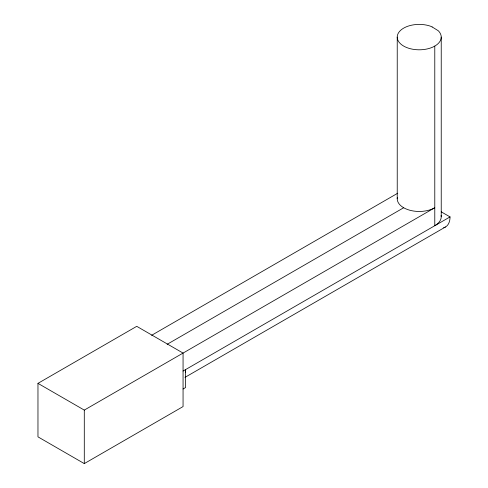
<?xml version="1.0" encoding="UTF-8"?>
<svg xmlns="http://www.w3.org/2000/svg" width="488" height="488" viewBox="0 0 488 488"><rect width="100%" height="100%" fill="white"/><g stroke="black" fill="none" stroke-linecap="round" stroke-linejoin="round"><path stroke-width="0.73" d="M37.966 383.361L136.738 326.332L183.061 353.08L183.061 406.577L84.29 463.6L37.966 436.851L37.966 383.361L84.29 410.103L434.784 207.748A22.003 12.7 0 0 1 409.761 210.23A22.003 12.7 0 0 1 397.348 197.445M151.603 335.317L397.732 193.218M167.146 344.308L403.674 207.748M183.049 371.051L450.034 216.91L441.213 211.816M184.976 377.376L445.477 226.981M183.049 389.015L185.58 387.557L185.58 369.593A22.003 12.7 60 0 1 185.342 372.576M441.231 37.1L441.231 216.733M434.784 46.085L434.784 225.712A22.003 12.7 0 0 0 441.109 215.403M397.232 37.1L397.232 198.769M84.29 410.103L84.29 463.6M450.034 216.91A22.003 12.7 60 0 1 443.623 227.737M432.155 26.956L430.227 26.102A22.003 12.7 0 0 0 397.561 34.898A22.003 12.7 0 0 0 423.047 49.611A22.003 12.7 0 0 0 438.279 30.75L432.155 26.956"/></g></svg>
